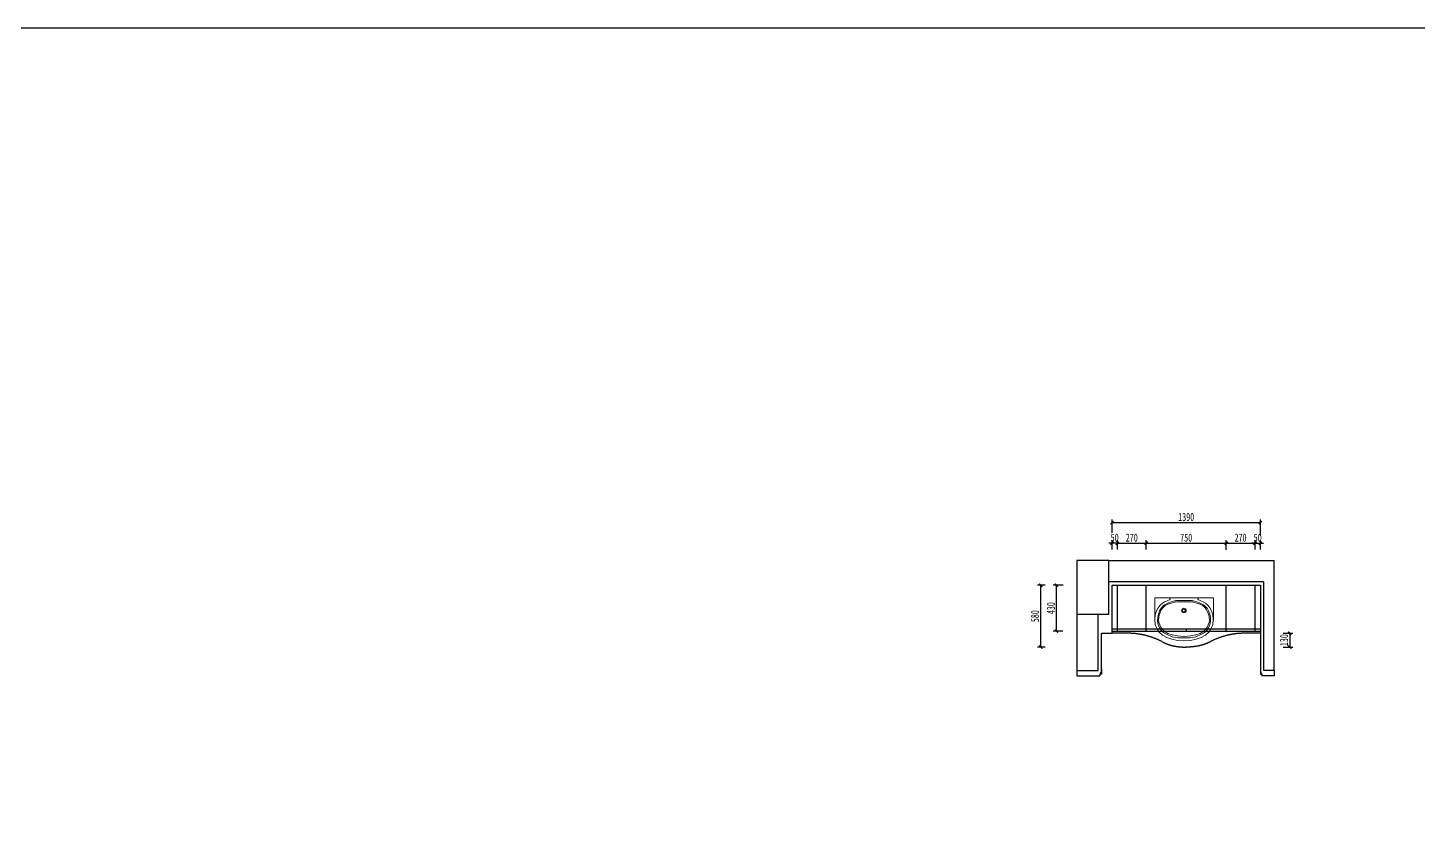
# Model space of a CAD drawing. Header units: millimetres. Extents: x 3104083 to 3173399, y -3165492 to -3044687.
# Drawn here: x 3126849 to 3139877, y -3137467 to -3130053 of the extents above; entities that cross this region are included whole.
import ezdxf

# ---------------------------------------------------------------- set-up
doc = ezdxf.new("R2010")
doc.units = ezdxf.units.MM
doc.header["$LTSCALE"] = 500
doc.header["$MEASUREMENT"] = 0
doc.header["$PDMODE"] = 2
doc.linetypes.add('ACAD_ISO03W100', pattern=[30, 12, -18])
doc.layers.get('0').update_dxf_attribs({"linetype": 'CONTINUOUS'})
doc.layers.get('DEFPOINTS').update_dxf_attribs({"linetype": 'CONTINUOUS'})
for name, color, linetype in [('D-节点尺寸', 5, 'CONTINUOUS'), ('P-完成面', 3, 'CONTINUOUS'), ('台面', 4, 'CONTINUOUS'), ('柜体', 2, 'CONTINUOUS')]:
    doc.layers.add(name, color=color, linetype=linetype)
doc.layers.add('墙体', color=6, linetype='CONTINUOUS', lineweight=25)
doc.layers.add('电器', color=85, linetype='CONTINUOUS', lineweight=15)
doc.styles.add('DIM', font='SimSun.ttf', dxfattribs={"width": 0.7})
doc.dimstyles.new('30', dxfattribs={"dimscale": 30, "dimtxt": 2.5, "dimasz": 1, "dimexe": 1, "dimexo": 1, "dimgap": 0.5, "dimtad": 1, "dimdec": 0, "dimzin": 0, "dimdsep": 46, "dimtxsty": 'DIM', "dimblk": 'ARCHTICK', "dimcen": 0, "dimclrd": 5, "dimclre": 5, "dimclrt": 35, "dimadec": 0, "dimazin": 0, "dimtfac": 0.5, "dimtdec": 0, "dimtix": 1, "dimtmove": 2, "dimatfit": 2, "dimldrblk": 'A', "dimfxl": 0, "dimtolj": 1, "dimtzin": 0, "dimlwd": -1, "dimlwe": -1, "dimarcsym": 0})

# ---------------------------------------------------------------- blocks, each defined once
blk = doc.blocks.new('_ArchTick')
at = {"color": 0, "linetype": 'ByBlock', "const_width": 0.4}
blk.add_lwpolyline([(-0.5, -0.5), (0.5, 0.5)], dxfattribs=at)
blk = doc.blocks.new('*D1830')
at = {"layer": 'DEFPOINTS', "color": 0, "ltscale": 100}
for p in [(3137328, -3134882), (3137058, -3134972), (3137328, -3134972)]:
    blk.add_point(p, dxfattribs=at)
at = {"layer": 'P-完成面', "color": 5, "ltscale": 100}
for p, q in [((3137058, -3134942), (3137058, -3134852)), ((3137058, -3134882), (3137328, -3134882)), ((3137328, -3134942), (3137328, -3134852))]:
    blk.add_line(p, q, dxfattribs=at)
at = {"layer": 'P-完成面', "color": 5, "ltscale": 100, "xscale": 30, "yscale": 30, "zscale": 30, "rotation": 180}
blk.add_blockref('_ArchTick', (3137058, -3134882), dxfattribs=at)
at = {"layer": 'P-完成面', "color": 5, "ltscale": 100, "xscale": 30, "yscale": 30, "zscale": 30}
blk.add_blockref('_ArchTick', (3137328, -3134882), dxfattribs=at)
at = {"layer": 'P-完成面', "color": 35, "ltscale": 100, "insert": (3137193, -3134830), "char_height": 75, "attachment_point": 5, "style": 'DIM'}
blk.add_mtext('\\A1;270', dxfattribs=at)
blk = doc.blocks.new('A')
for p, q in [((-0.37, 0), (-2.13, 0)), ((-1.44, 1.15), (-1.09, 1.44)), ((-1.44, 1.15), (-0.37, 0)), ((-1.44, -1.15), (-0.37, 0)), ((-1.09, 1.44), (0, 0)), ((-1.09, -1.44), (0, 0)), ((-1.44, -1.15), (-1.09, -1.44))]:
    blk.add_line(p, q)
for points in [[(-1.44, 1.15), (-1.09, 1.44), (-0.37, 0), (0, 0)], [(-1.44, -1.15), (-1.09, -1.44), (-0.37, 0), (0, 0)]]:
    blk.add_solid(points)
blk = doc.blocks.new('*D1831')
at = {"layer": 'DEFPOINTS', "color": 0, "ltscale": 100}
for p in [(3138078, -3134882), (3137328, -3134972), (3138078, -3134975)]:
    blk.add_point(p, dxfattribs=at)
at = {"layer": 'P-完成面', "color": 5, "ltscale": 100}
for p, q in [((3137328, -3134942), (3137328, -3134852)), ((3137328, -3134882), (3138078, -3134882)), ((3138078, -3134945), (3138078, -3134852))]:
    blk.add_line(p, q, dxfattribs=at)
at = {"layer": 'P-完成面', "color": 5, "ltscale": 100, "xscale": 30, "yscale": 30, "zscale": 30, "rotation": 180}
blk.add_blockref('_ArchTick', (3137328, -3134882), dxfattribs=at)
at = {"layer": 'P-完成面', "color": 5, "ltscale": 100, "xscale": 30, "yscale": 30, "zscale": 30}
blk.add_blockref('_ArchTick', (3138078, -3134882), dxfattribs=at)
at = {"layer": 'P-完成面', "color": 35, "ltscale": 100, "insert": (3137703, -3134830), "char_height": 75, "attachment_point": 5, "style": 'DIM'}
blk.add_mtext('\\A1;750', dxfattribs=at)
blk = doc.blocks.new('*D1832')
at = {"layer": 'DEFPOINTS', "color": 0, "ltscale": 100}
for p in [(3138348, -3134882), (3138078, -3134975), (3138348, -3134972)]:
    blk.add_point(p, dxfattribs=at)
at = {"layer": 'P-完成面', "color": 5, "ltscale": 100}
for p, q in [((3138078, -3134945), (3138078, -3134852)), ((3138078, -3134882), (3138348, -3134882)), ((3138348, -3134942), (3138348, -3134852))]:
    blk.add_line(p, q, dxfattribs=at)
at = {"layer": 'P-完成面', "color": 5, "ltscale": 100, "xscale": 30, "yscale": 30, "zscale": 30, "rotation": 180}
blk.add_blockref('_ArchTick', (3138078, -3134882), dxfattribs=at)
at = {"layer": 'P-完成面', "color": 5, "ltscale": 100, "xscale": 30, "yscale": 30, "zscale": 30}
blk.add_blockref('_ArchTick', (3138348, -3134882), dxfattribs=at)
at = {"layer": 'P-完成面', "color": 35, "ltscale": 100, "insert": (3138213, -3134830), "char_height": 75, "attachment_point": 5, "style": 'DIM'}
blk.add_mtext('\\A1;270', dxfattribs=at)
blk = doc.blocks.new('*D1833')
at = {"layer": 'DEFPOINTS', "color": 0, "ltscale": 100}
for p in [(3138398, -3134689), (3137008, -3134815), (3138398, -3134972)]:
    blk.add_point(p, dxfattribs=at)
at = {"layer": 'P-完成面', "color": 5, "ltscale": 100}
for p, q in [((3137008, -3134785), (3137008, -3134659)), ((3137008, -3134689), (3138398, -3134689)), ((3138398, -3134809), (3138398, -3134659))]:
    blk.add_line(p, q, dxfattribs=at)
at = {"layer": 'P-完成面', "color": 5, "ltscale": 100, "xscale": 30, "yscale": 30, "zscale": 30, "rotation": 180}
blk.add_blockref('_ArchTick', (3137008, -3134689), dxfattribs=at)
at = {"layer": 'P-完成面', "color": 5, "ltscale": 100, "xscale": 30, "yscale": 30, "zscale": 30}
blk.add_blockref('_ArchTick', (3138398, -3134689), dxfattribs=at)
at = {"layer": 'P-完成面', "color": 35, "ltscale": 100, "insert": (3137703, -3134636), "char_height": 75, "attachment_point": 5, "style": 'DIM'}
blk.add_mtext('\\A1;1390', dxfattribs=at)
blk = doc.blocks.new('*D1834')
at = {"layer": 'DEFPOINTS', "color": 0, "ltscale": 100}
for p in [(3137008, -3134882), (3137008, -3134972), (3137058, -3134972)]:
    blk.add_point(p, dxfattribs=at)
at = {"layer": 'P-完成面', "color": 5, "ltscale": 100}
for p, q in [((3137008, -3134882), (3136978, -3134882)), ((3137008, -3134942), (3137008, -3134852)), ((3137058, -3134882), (3137008, -3134882)), ((3137058, -3134942), (3137058, -3134852)), ((3137058, -3134882), (3137088, -3134882))]:
    blk.add_line(p, q, dxfattribs=at)
at = {"layer": 'P-完成面', "color": 5, "ltscale": 100, "xscale": 30, "yscale": 30, "zscale": 30}
blk.add_blockref('_ArchTick', (3137008, -3134882), dxfattribs=at)
at = {"layer": 'P-完成面', "color": 5, "ltscale": 100, "xscale": 30, "yscale": 30, "zscale": 30, "rotation": 180}
blk.add_blockref('_ArchTick', (3137058, -3134882), dxfattribs=at)
at = {"layer": 'P-完成面', "color": 35, "ltscale": 100, "insert": (3137033, -3134830), "char_height": 75, "attachment_point": 5, "style": 'DIM'}
blk.add_mtext('\\A1;50', dxfattribs=at)
blk = doc.blocks.new('wf')
at = {"layer": '电器', "lineweight": 9}
blk.add_lwpolyline([(269565, -158026), (269565, -157824), (270115, -157824), (270115, -158031)], dxfattribs=at)
for points, knots in [([(269818, -157824), (269818, -157824), (269710, -157824), (269710, -157824), (269710, -157824), (269714, -157841), (269688, -157848), (269663, -157855), (269565, -157898), (269565, -158026), (269565, -158154), (269671, -158224), (269840, -158224)], [0, 0, 0, 0, 1, 1, 1, 2, 2, 2, 3, 3, 3, 4, 4, 4, 4]), ([(269823, -157849), (269823, -157849), (269766, -157849), (269766, -157849), (269766, -157849), (269666, -157861), (269624, -157920), (269582, -157979), (269569, -158103), (269658, -158154), (269747, -158204), (269786, -158197), (269839, -158197), (269839, -158197), (269840, -158197), (269840, -158197), (269893, -158197), (269931, -158204), (270021, -158154), (270110, -158103), (270097, -157979), (270055, -157920), (270012, -157861), (269913, -157849), (269913, -157849), (269913, -157849), (269855, -157849), (269855, -157849), (269855, -157849), (269823, -157849), (269823, -157849)], [0, 0, 0, 0, 1, 1, 1, 2, 2, 2, 3, 3, 3, 4, 4, 4, 5, 5, 5, 6, 6, 6, 7, 7, 7, 8, 8, 8, 9, 9, 9, 10, 10, 10, 10]), ([(269855, -157859), (269855, -157859), (269934, -157856), (269996, -157885), (270058, -157913), (270088, -157997), (270074, -158054), (270059, -158114), (270022, -158178), (269841, -158185), (269841, -158185), (269838, -158185), (269838, -158185), (269657, -158178), (269620, -158114), (269605, -158054), (269591, -157997), (269620, -157913), (269683, -157885), (269745, -157856), (269823, -157859), (269823, -157859), (269823, -157859), (269855, -157859), (269855, -157859)], [0, 0, 0, 0, 1, 1, 1, 2, 2, 2, 3, 3, 3, 4, 4, 4, 5, 5, 5, 6, 6, 6, 7, 7, 7, 8, 8, 8, 8]), ([(269861, -157824), (269861, -157824), (269969, -157824), (269969, -157824), (269969, -157824), (269964, -157841), (269990, -157848), (270016, -157855), (270114, -157898), (270114, -158026), (270114, -158154), (270008, -158224), (269839, -158224)], [0, 0, 0, 0, 1, 1, 1, 2, 2, 2, 3, 3, 3, 4, 4, 4, 4]), ([(269839, -157963), (269851, -157963), (269860, -157954), (269860, -157942), (269860, -157930), (269851, -157920), (269839, -157920), (269827, -157920), (269817, -157930), (269817, -157942), (269817, -157954), (269827, -157963), (269839, -157963), (269839, -157963), (269839, -157963), (269839, -157963)], [0, 0, 0, 0, 1, 1, 1, 2, 2, 2, 3, 3, 3, 4, 4, 4, 5, 5, 5, 5]), ([(269839, -157956), (269846, -157956), (269853, -157949), (269853, -157942), (269853, -157934), (269846, -157928), (269839, -157928), (269831, -157928), (269825, -157934), (269825, -157942), (269825, -157949), (269831, -157956), (269839, -157956), (269839, -157956), (269839, -157956), (269839, -157956)], [0, 0, 0, 0, 1, 1, 1, 2, 2, 2, 3, 3, 3, 4, 4, 4, 5, 5, 5, 5])]:
    blk.add_open_spline(points, degree=3, knots=knots, dxfattribs=at)
blk = doc.blocks.new('*D1835')
at = {"layer": 'DEFPOINTS', "color": 0, "ltscale": 100}
for p in [(3138582, -3135725), (3138583, -3135855), (3138673, -3135855)]:
    blk.add_point(p, dxfattribs=at)
at = {"layer": 'P-完成面', "color": 5, "ltscale": 100}
for p, q in [((3138612, -3135725), (3138703, -3135725)), ((3138673, -3135725), (3138673, -3135855)), ((3138613, -3135855), (3138703, -3135855))]:
    blk.add_line(p, q, dxfattribs=at)
at = {"layer": 'P-完成面', "color": 5, "ltscale": 100, "xscale": 30, "yscale": 30, "zscale": 30}
for p, rotation in [((3138673, -3135725), 90), ((3138673, -3135855), 270)]:
    blk.add_blockref('_ArchTick', p, dxfattribs=dict(at, rotation=rotation))
at = {"layer": 'P-完成面', "color": 35, "ltscale": 100, "insert": (3138620, -3135790), "char_height": 75, "attachment_point": 5, "rotation": 90, "style": 'DIM'}
blk.add_mtext('\\A1;130', dxfattribs=at)
blk = doc.blocks.new('*D1836')
at = {"layer": 'DEFPOINTS', "color": 0, "ltscale": 100}
for p in [(3136488, -3135275), (3136581, -3135275), (3136578, -3135705)]:
    blk.add_point(p, dxfattribs=at)
at = {"layer": 'P-完成面', "color": 5, "ltscale": 100}
for p, q in [((3136551, -3135275), (3136458, -3135275)), ((3136488, -3135705), (3136488, -3135275)), ((3136548, -3135705), (3136458, -3135705))]:
    blk.add_line(p, q, dxfattribs=at)
at = {"layer": 'P-完成面', "color": 5, "ltscale": 100, "xscale": 30, "yscale": 30, "zscale": 30}
for p, rotation in [((3136488, -3135275), 90), ((3136488, -3135705), 270)]:
    blk.add_blockref('_ArchTick', p, dxfattribs=dict(at, rotation=rotation))
at = {"layer": 'P-完成面', "color": 35, "ltscale": 100, "insert": (3136436, -3135490), "char_height": 75, "attachment_point": 5, "rotation": 90, "style": 'DIM'}
blk.add_mtext('\\A1;430', dxfattribs=at)
blk = doc.blocks.new('*D1837')
at = {"layer": 'DEFPOINTS', "color": 0, "ltscale": 100}
for p in [(3136340, -3135275), (3136411, -3135275), (3136411, -3135855)]:
    blk.add_point(p, dxfattribs=at)
at = {"layer": 'P-完成面', "color": 5, "ltscale": 100}
for p, q in [((3136381, -3135275), (3136310, -3135275)), ((3136340, -3135855), (3136340, -3135275)), ((3136381, -3135855), (3136310, -3135855))]:
    blk.add_line(p, q, dxfattribs=at)
at = {"layer": 'P-完成面', "color": 5, "ltscale": 100, "xscale": 30, "yscale": 30, "zscale": 30}
for p, rotation in [((3136340, -3135275), 90), ((3136340, -3135855), 270)]:
    blk.add_blockref('_ArchTick', p, dxfattribs=dict(at, rotation=rotation))
at = {"layer": 'P-完成面', "color": 35, "ltscale": 100, "insert": (3136287, -3135565), "char_height": 75, "attachment_point": 5, "rotation": 90, "style": 'DIM'}
blk.add_mtext('\\A1;580', dxfattribs=at)
blk = doc.blocks.new('*D1838')
at = {"layer": 'DEFPOINTS', "color": 0, "ltscale": 100}
for p in [(3138398, -3134882), (3138348, -3134972), (3138398, -3134972)]:
    blk.add_point(p, dxfattribs=at)
at = {"layer": 'P-完成面', "color": 5, "ltscale": 100}
for p, q in [((3138348, -3134882), (3138318, -3134882)), ((3138348, -3134942), (3138348, -3134852)), ((3138348, -3134882), (3138398, -3134882)), ((3138398, -3134942), (3138398, -3134852)), ((3138398, -3134882), (3138428, -3134882))]:
    blk.add_line(p, q, dxfattribs=at)
at = {"layer": 'P-完成面', "color": 5, "ltscale": 100, "xscale": 30, "yscale": 30, "zscale": 30}
blk.add_blockref('_ArchTick', (3138348, -3134882), dxfattribs=at)
at = {"layer": 'P-完成面', "color": 5, "ltscale": 100, "xscale": 30, "yscale": 30, "zscale": 30, "rotation": 180}
blk.add_blockref('_ArchTick', (3138398, -3134882), dxfattribs=at)
at = {"layer": 'P-完成面', "color": 35, "ltscale": 100, "insert": (3138373, -3134830), "char_height": 75, "attachment_point": 5, "style": 'DIM'}
blk.add_mtext('\\A1;50', dxfattribs=at)

msp = doc.modelspace()

# ---------------------------------------------------------------- linework, layer by layer
at = {"layer": 'D-节点尺寸', "color": 251, "ltscale": 100}
msp.add_lwpolyline([(3104083.146, -3130052.581), (3173399.353, -3130052.581), (3173399.353, -3144882.223), (3104083.146, -3144882.223)], close=True, dxfattribs=at)
at = {"layer": 'P-完成面', "color": 3, "ltscale": 100}
for p, q in [((3136908.07, -3136060.022), (3136908.07, -3136095.022)), ((3138397.788, -3136060.022), (3138397.788, -3136095.022)), ((3136908.07, -3136110.022), (3136893.07, -3136110.022)), ((3136893.07, -3136110.022), (3136893.07, -3136125.022)), ((3136908.07, -3136095.022), (3136896.07, -3136095.022)), ((3136896.07, -3136095.022), (3136896.07, -3136100.022)), ((3136896.07, -3136100.022), (3136908.07, -3136100.022)), ((3136908.07, -3136100.022), (3136908.07, -3136110.022)), ((3138397.788, -3136095.022), (3138409.788, -3136095.022)), ((3138409.788, -3136100.022), (3138397.788, -3136100.022)), ((3138397.788, -3136100.022), (3138397.788, -3136110.022)), ((3138397.788, -3136110.022), (3138412.788, -3136110.022)), ((3138409.788, -3136095.022), (3138409.788, -3136100.022)), ((3138412.788, -3136110.022), (3138412.788, -3136125.022))]:
    msp.add_line(p, q, dxfattribs=at)
for points in [[(3136908.07, -3136095.022), (3136908.07, -3135725.022), (3137008.07, -3135725.022), (3137008.07, -3135275.022), (3138398.07, -3135275.022), (3138398.07, -3135275.022)], [(3138398.07, -3135275.022), (3138398.07, -3136060.022)], [(3136678.07, -3136075.022), (3136678.07, -3136125.022), (3136893.07, -3136125.022)], [(3138528.07, -3136075.022), (3138528.07, -3136125.022), (3138412.788, -3136125.022)]]:
    msp.add_lwpolyline(points, dxfattribs=at)
at = {"layer": '台面', "linetype": 'ACAD_ISO03W100'}
for p, q in [((3137153.516, -3135725.022), (3137008.07, -3135725.022)), ((3138398.07, -3135725.022), (3138252.624, -3135725.022))]:
    msp.add_line(p, q, dxfattribs=at)
for centre, start, end in [((3137153.516, -3136425.022), 61.9265406, 90), ((3138252.624, -3136425.022), 90, 118.0734594)]:
    msp.add_arc(centre, 700, start, end, dxfattribs=at)
for points in [[(3137482.938, -3135807.381), (3137486.765, -3135809.422), (3137490.636, -3135811.388), (3137504.55, -3135818.118), (3137514.827, -3135822.48), (3137535.871, -3135830.316), (3137546.64, -3135833.79), (3137568.63, -3135839.908), (3137579.852, -3135842.552), (3137609.15, -3135848.325), (3137627.535, -3135850.894), (3137664.831, -3135854.22), (3137683.717, -3135855.022), (3137703.07, -3135855.022)], [(3137923.202, -3135807.381), (3137919.375, -3135809.422), (3137915.504, -3135811.388), (3137901.59, -3135818.118), (3137891.313, -3135822.48), (3137870.269, -3135830.316), (3137859.5, -3135833.79), (3137837.51, -3135839.908), (3137826.287, -3135842.552), (3137796.99, -3135848.325), (3137778.605, -3135850.894), (3137741.309, -3135854.22), (3137722.423, -3135855.022), (3137703.07, -3135855.022)]]:
    msp.add_open_spline(points, degree=3, knots=[3.5759076427, 3.5759076427, 3.5759076427, 3.5759076427, 3.6015493149, 3.6015493149, 3.6670528904, 3.6670528904, 3.7325564658, 3.7325564658, 3.7980600413, 3.7980600413, 3.9003356911, 3.9003356911, 4, 4, 4, 4], dxfattribs=at)
at = {"layer": '墙体'}
for p, q in [((3136978.07, -3135045.023), (3138528.07, -3135045.023)), ((3138528.07, -3136075.022), (3138528.07, -3135045.023)), ((3138428.07, -3135245.022), (3136978.07, -3135245.022)), ((3138428.07, -3135245.022), (3138428.07, -3136075.022)), ((3136678.07, -3135545.023), (3136678.07, -3136075.022)), ((3136878.07, -3136075.022), (3136878.07, -3135545.023)), ((3136678.07, -3136075.022), (3136878.07, -3136075.022)), ((3138528.07, -3136075.022), (3138428.07, -3136075.022))]:
    msp.add_line(p, q, dxfattribs=at)
msp.add_lwpolyline([(3136978.07, -3135545.023), (3136978.07, -3135045.023), (3136678.07, -3135045.023), (3136678.07, -3135545.023), (3136978.07, -3135545.023)], dxfattribs=at)
at = {"layer": '柜体'}
for p, q in [((3137058.07, -3135705.022), (3137058.07, -3135275.022)), ((3137328.07, -3135705.022), (3137328.07, -3135275.022)), ((3138078.07, -3135705.022), (3138078.07, -3135275.022)), ((3138348.07, -3135705.022), (3138348.07, -3135275.022)), ((3137008.07, -3135685.022), (3137058.07, -3135685.022)), ((3137008.07, -3135685.022), (3138398.07, -3135685.022)), ((3137008.07, -3135705.022), (3138398.07, -3135705.022)), ((3137703.07, -3135685.022), (3137703.07, -3135705.022))]:
    msp.add_line(p, q, dxfattribs=at)

# ---------------------------------------------------------------- block references
msp.add_blockref('wf', (2867843.133, -2977570.861), dxfattribs=at)

# ---------------------------------------------------------------- dimensions: what is measured, and where the dimension line sits
at = {"layer": 'P-完成面', "color": 251, "ltscale": 100}
for base, p1, p2, picture, middle in [((3138398.07, -3134688.959), (3137008.07, -3134814.749), (3138398.07, -3134972.374), '*D1833', (3137703.07, -3134636.459)), ((3137008.07, -3134882.374), (3137058.07, -3134972.374), (3137008.07, -3134972.374), '*D1834', (3137033.07, -3134829.874)), ((3137327.797, -3134882.374), (3137058.07, -3134972.374), (3137327.797, -3134972.374), '*D1830', (3137192.933, -3134829.874)), ((3138078.07, -3134882.374), (3137327.797, -3134972.374), (3138078.07, -3134974.777), '*D1831', (3137702.933, -3134829.874)), ((3138348.07, -3134882.374), (3138078.07, -3134974.777), (3138348.07, -3134972.374), '*D1832', (3138213.07, -3134829.874)), ((3138398.07, -3134882.374), (3138348.07, -3134972.374), (3138398.07, -3134972.374), '*D1838', (3138373.07, -3134829.874))]:
    dim = msp.add_linear_dim(base=base, p1=p1, p2=p2, dimstyle='30', dxfattribs=at)
    dim.commit()
    dim.dimension.update_dxf_attribs({"geometry": picture, "text_midpoint": middle})
for base, p1, p2, picture, middle in [((3136339.961, -3135275.022), (3136410.95, -3135855.022), (3136410.95, -3135275.022), '*D1837', (3136287.461, -3135565.022)), ((3136488.44, -3135275.022), (3136578.44, -3135705.022), (3136580.58, -3135275.022), '*D1836', (3136435.94, -3135490.022)), ((3138672.853, -3135855.022), (3138582.288, -3135725.022), (3138582.853, -3135855.022), '*D1835', (3138620.353, -3135790.022))]:
    dim = msp.add_linear_dim(base=base, p1=p1, p2=p2, angle=90, dimstyle='30', dxfattribs=at)
    dim.commit()
    dim.dimension.update_dxf_attribs({"geometry": picture, "text_midpoint": middle})

doc.saveas('drawing.dxf')
